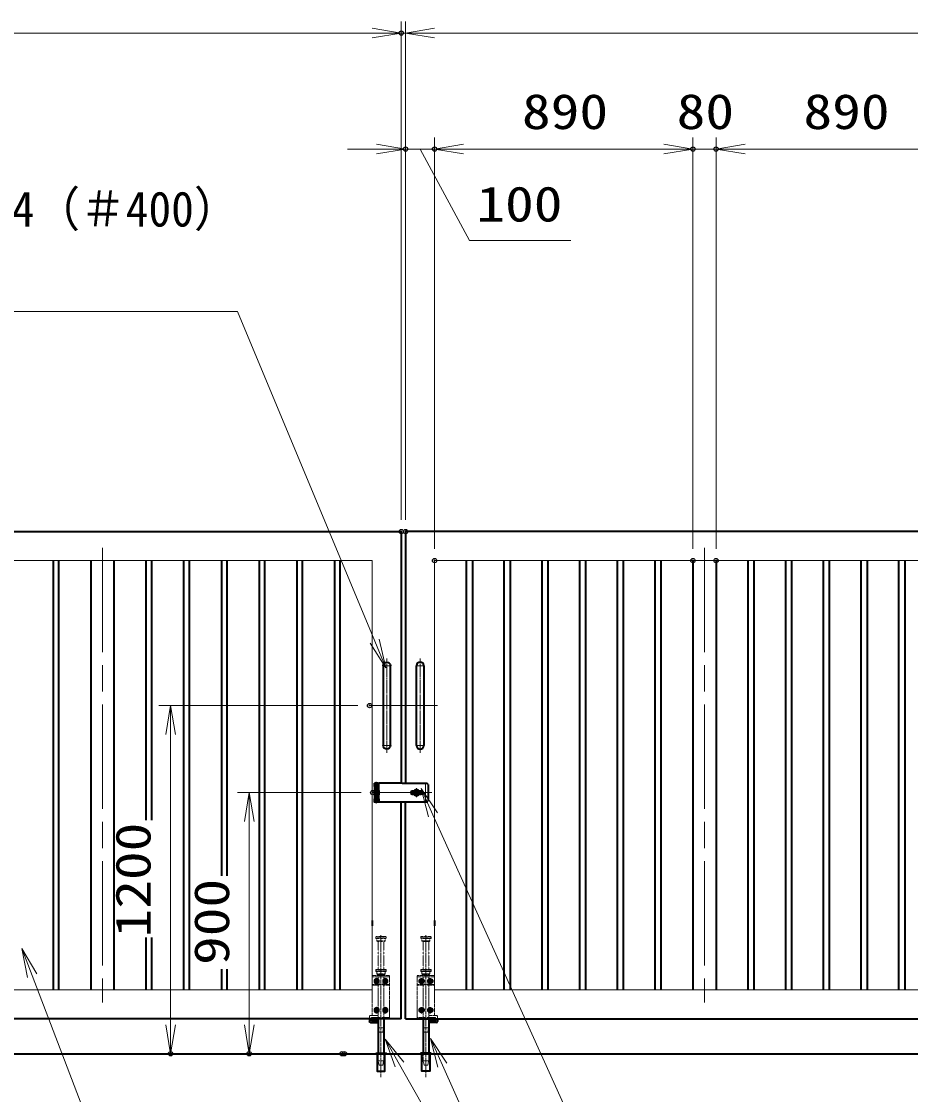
# Model space of a CAD drawing. Units: millimetres at full size. Extents: x -11880 to 11880, y -8400 to 8400.
# Drawn here: x -1586 to 1478, y -1038 to 2662 of the extents above; entities that cross this region are included whole.
import ezdxf
from ezdxf.enums import TextEntityAlignment as Align

# ---------------------------------------------------------------- set-up
doc = ezdxf.new("R2010")
doc.units = ezdxf.units.MM
doc.header["$LTSCALE"] = 30
doc.header["$PDMODE"] = 32
doc.header["$PDSIZE"] = 15
for name, pattern in [('DASHED', [7.5, 6, -1.5]), ('USER1', [18, 12, -1.5, 3, -1.5]), ('USER2', [9, 6, -0.75, 1.5, -0.75]), ('USER3', [1.125, 0.75, -0.125, 0.125, -0.125])]:
    doc.linetypes.add(name, pattern=pattern)
for name, color, linetype, lineweight in [('0-1_軸線', 200, 'USER1', 15), ('0-2_外形線', 7, 'Continuous', 35), ('0-3_細線', 2, 'Continuous', 35), ('0-4_寸法線', 4, 'Continuous', 18), ('0-5_0', 7, 'Continuous', 18), ('0-7_隠れ線', 140, 'DASHED', 18), ('0-9_01', 7, 'Continuous', 18), ('0-A_AM_0N', 7, 'Continuous', 50), ('0-B_AM_7N', 6, 'USER2', 18), ('0-C_想像線', 112, 'USER3', 15)]:
    doc.layers.add(name, color=color, linetype=linetype, lineweight=lineweight)
doc.layers.add('0-6_Defpoints', color=7, linetype='Continuous')
doc.styles.add('ＭＳ ゴシック', font='')
doc.styles.get('ＭＳ ゴシック').set_extended_font_data('MS Gothic')

# ---------------------------------------------------------------- blocks, each defined once
blk = doc.blocks.new('S31')
at = {"layer": '0-4_寸法線'}
for points in [[(5219861.4, 86222549.3), (5191383, 86222549.3), (5180078.5, 86252152.6), (5179008.3, 86254955.2)], [(5180545.6, 86252331), (5179008.3, 86254955.2), (5179611.4, 86251974.3)]]:
    blk.add_lwpolyline(points, dxfattribs=at)
at = {"layer": '0-4_寸法線', "color": 254, "style": 'ＭＳ ゴシック'}
for s, width, p in [('SUS304 HL', 1.15, (5195151, 86230249.9)), ('30x20x1.5t', 1.2, (5195151, 86223949.9))]:
    blk.add_text(s, height=3637, dxfattribs=dict(at, width=width)).set_placement(p, align=Align.BOTTOM_LEFT)
blk = doc.blocks.new('_Open')
at = {"layer": '0-5_0', "color": 4}
blk.add_line((-30, 5), (0, 0), dxfattribs=at)
blk.add_lwpolyline([(-30, -5), (0, 0), (-30, 0)], dxfattribs=at)
blk = doc.blocks.new('A$C130E4F3B')
at = {"layer": '0-1_軸線'}
for p, q in [((0, 4877.9), (0, -4877.9)), ((0, 4125), (-412.5, 4125)), ((0, 4125), (412.5, 4125)), ((0, -4125), (-412.5, -4125)), ((0, -4125), (412.5, -4125))]:
    blk.add_line(p, q, dxfattribs=at)
at = {"layer": '0-1_軸線', "linetype": 'USER2'}
blk.add_line((-1779.7, 0), (1779.7, 0), dxfattribs=at)
at = {"layer": '0-2_外形線'}
for p, q in [((-375, -4125), (-375, 4125)), ((375, 4125), (375, -4125))]:
    blk.add_line(p, q, dxfattribs=at)
for centre, start, end in [((0, 4125), 0, 180), ((0, -4125), 180, 0)]:
    blk.add_arc(centre, 375, start, end, dxfattribs=at)
blk = doc.blocks.new('U16')
at = {"layer": '0-A_AM_0N'}
blk.add_lwpolyline([(645, 3787.4), (450, 3674.8), (255, 3787.4), (255, 4012.6), (450, 4125.2), (645, 4012.6)], close=True, dxfattribs=at)
blk.add_circle((450, 3900), 195, dxfattribs=at)
blk.add_circle((450, 3900), 195, dxfattribs=at)
at = {"layer": '0-B_AM_7N'}
for p, q in [((697.7, 3900), (202.3, 3900)), ((450, 4147.7), (450, 3652.3))]:
    blk.add_line(p, q, dxfattribs=at)
blk = doc.blocks.new('U17')
at = {"layer": '0-A_AM_0N'}
blk.add_lwpolyline([(-255, 3787.4), (-450, 3674.8), (-645, 3787.4), (-645, 4012.6), (-450, 4125.2), (-255, 4012.6)], close=True, dxfattribs=at)
blk.add_circle((-450, 3900), 195, dxfattribs=at)
blk.add_circle((-450, 3900), 195, dxfattribs=at)
at = {"layer": '0-B_AM_7N'}
for p, q in [((-202.3, 3900), (-697.7, 3900)), ((-450, 4147.7), (-450, 3652.3))]:
    blk.add_line(p, q, dxfattribs=at)
blk = doc.blocks.new('U18')
at = {"layer": '0-A_AM_0N'}
blk.add_lwpolyline([(645, 787.4), (450, 674.8), (255, 787.4), (255, 1012.6), (450, 1125.2), (645, 1012.6)], close=True, dxfattribs=at)
blk.add_circle((450, 900), 195, dxfattribs=at)
blk.add_circle((450, 900), 195, dxfattribs=at)
at = {"layer": '0-B_AM_7N'}
for p, q in [((450, 1147.7), (450, 652.3)), ((697.7, 900), (202.3, 900))]:
    blk.add_line(p, q, dxfattribs=at)
blk = doc.blocks.new('U19')
at = {"layer": '0-A_AM_0N'}
blk.add_lwpolyline([(-255, 787.4), (-450, 674.8), (-645, 787.4), (-645, 1012.6), (-450, 1125.2), (-255, 1012.6)], close=True, dxfattribs=at)
blk.add_circle((-450, 900), 195, dxfattribs=at)
blk.add_circle((-450, 900), 195, dxfattribs=at)
at = {"layer": '0-B_AM_7N'}
for p, q in [((-450, 1147.7), (-450, 652.3)), ((-202.3, 900), (-697.7, 900))]:
    blk.add_line(p, q, dxfattribs=at)
blk = doc.blocks.new('A$C7BA44824')
at = {"layer": '0-1_軸線'}
blk.add_line((0, -6032.5), (0, 8659.7), dxfattribs=at)
at = {"layer": '0-2_外形線'}
for p, q in [((-285, 0), (-285, -3540)), ((285, 0), (285, -3540)), ((1185, 0), (1185, -270)), ((1095, -360), (285, -360))]:
    blk.add_line(p, q, dxfattribs=at)
for points in [[(975, 0), (975, -150), (285, -150)], [(408, -3600), (408, -5400), (-408, -5400), (-408, -3600)]]:
    blk.add_lwpolyline(points, dxfattribs=at)
blk.add_lwpolyline([(525, -3540), (-525, -3540), (-525, -3600), (525, -3600)], close=True, dxfattribs=at)
blk.add_arc((1095, -270), 90, 270, 0, dxfattribs=at)
at = {"layer": '0-7_隠れ線'}
for p, q in [((-900, 4500), (900, 4500)), ((-900, 0), (-900, 4500)), ((-495, 5100), (-525, 5070)), ((-525, 4920), (-525, 5070)), ((525, 5070), (-525, 5070)), ((-495, 4890), (-525, 4920)), ((-525, 4920), (525, 4920)), ((-495, 5100), (495, 5100)), ((495, 4890), (-495, 4890)), ((-420, 4650), (-420, 4890)), ((-420, 4650), (-360, 4590)), ((420, 4650), (-420, 4650)), ((360, 4590), (-360, 4590)), ((-285, 4500), (-285, 4590)), ((285, 4590), (285, 4500)), ((420, 4650), (360, 4590)), ((420, 4650), (420, 4890)), ((495, 5100), (525, 5070)), ((525, 4920), (495, 4890)), ((525, 4920), (525, 5070)), ((900, 4500), (900, 360)), ((900, 4350), (-900, 4350)), ((-900, 3570), (-232.9, 3570)), ((-900, 3480), (-211.7, 3480)), ((-285, 4350), (-285, 3570)), ((-285, 3480), (-285, 150)), ((-119.3, 3626.8), (-232.9, 3570)), ((-79, 3546.3), (-211.7, 3480)), ((-119.3, 3626.8), (-79, 3546.3)), ((119.3, 3626.8), (79, 3546.3)), ((79, 3546.3), (211.7, 3480)), ((232.9, 3570), (119.3, 3626.8)), ((211.7, 3480), (900, 3480)), ((900, 3570), (232.9, 3570)), ((285, 4350), (285, 4029.9)), ((285, 3770.1), (285, 3570)), ((285, 3480), (285, 150)), ((-120, 150), (-900, 150)), ((-120, 0), (-900, 0)), ((-120, 150), (-120, 0)), ((120, 0), (-120, 0)), ((900, 150), (120, 150)), ((120, 150), (120, 0)), ((900, 0), (120, 0)), ((285, 360), (1095, 360)), ((900, 150), (900, 0)), ((1185, 270), (1185, 0)), ((-180, -1380), (-285, -930)), ((285, -930), (-285, -930)), ((180, -1380), (285, -930)), ((180, -1380), (-180, -1380)), ((-378, -5400), (-378, -3600)), ((-375, -3600), (-375, -3540)), ((-285, -4350), (-285, -3540)), ((-180, -4800), (-285, -4350)), ((285, -4350), (-285, -4350)), ((180, -4800), (285, -4350)), ((285, -3540), (285, -4350)), ((375, -3600), (375, -3540)), ((378, -5400), (378, -3600)), ((180, -4800), (-180, -4800))]:
    blk.add_line(p, q, dxfattribs=at)
blk.add_lwpolyline([(285, 150), (975, 150), (975, 0)], dxfattribs=at)
blk.add_arc((1095, 270), 90, 0, 90, dxfattribs=at)
at = {"layer": '0-C_想像線'}
for p, q in [((-495, 8520), (-525, 8490)), ((-525, 8340), (-525, 8490)), ((525, 8490), (-525, 8490)), ((-495, 8310), (-525, 8340)), ((-525, 8340), (525, 8340)), ((-495, 8520), (495, 8520)), ((495, 8310), (-495, 8310)), ((-420, 8070), (-420, 8310)), ((-420, 8070), (-360, 8010)), ((420, 8070), (-420, 8070)), ((360, 8010), (-360, 8010)), ((-285, 5100), (-285, 8010)), ((285, 5100), (285, 8010)), ((420, 8070), (360, 8010)), ((420, 8070), (420, 8310)), ((495, 8520), (525, 8490)), ((525, 8340), (495, 8310)), ((525, 8340), (525, 8490))]:
    blk.add_line(p, q, dxfattribs=at)
at = {"layer": '0-A_AM_0N'}
for name in ['U17', 'U16', 'U19', 'U18']:
    blk.add_blockref(name, (0, 0), dxfattribs=at)
blk = doc.blocks.new('S41')
at = {"layer": '0-4_寸法線'}
for points in [[(5149731.2, 86320833.8), (5201307.2, 86320833.8), (5215498, 86286746.4), (5216651, 86283976.8)], [(5215036.4, 86286554.2), (5216651, 86283976.8), (5215959.6, 86286938.6)]]:
    blk.add_lwpolyline(points, dxfattribs=at)
at = {"layer": '0-4_寸法線', "color": 254, "style": 'ＭＳ ゴシック'}
for s, width, p in [('両取手 SUS304（＃400）', 0.95, (5149731.2, 86328534.4)), ('φ25-300L', 1.1, (5149126.4, 86322234.4))]:
    blk.add_text(s, height=3637, dxfattribs=dict(at, width=width)).set_placement(p, align=Align.BOTTOM_LEFT)
blk = doc.blocks.new('S42')
at = {"layer": '0-4_寸法線'}
for points in [[(5286678.1, 86206402.1), (5238759.7, 86206402.1), (5222486.8, 86242903.4), (5221265.2, 86245643.4)], [(5222943.4, 86243107), (5221265.2, 86245643.4), (5222030.1, 86242699.8)]]:
    blk.add_lwpolyline(points, dxfattribs=at)
at = {"layer": '0-4_寸法線', "color": 254, "style": 'ＭＳ ゴシック'}
for s, width, p in [('落し棒（建物側）', 0.75, (5242959.7, 86214102.6)), ('SUS304 φ19 電解研磨', 0.9, (5242527.7, 86207802.6))]:
    blk.add_text(s, height=3637, dxfattribs=dict(at, width=width)).set_placement(p, align=Align.BOTTOM_LEFT)
blk = doc.blocks.new('S43')
at = {"layer": '0-4_寸法線'}
for points in [[(5281007.6, 86223112.4), (5242132.4, 86223112.4), (5221517.1, 86268785.8), (5220282.9, 86271520.2)], [(5221972.8, 86268991.5), (5220282.9, 86271520.2), (5221061.4, 86268580.1)]]:
    blk.add_lwpolyline(points, dxfattribs=at)
at = {"layer": '0-4_寸法線', "color": 254, "style": 'ＭＳ ゴシック', "width": 0.75}
blk.add_text('打掛金具（道路側）', height=3637, dxfattribs=at).set_placement((5246332.4, 86230964.1), align=Align.BOTTOM_LEFT)
at = {"layer": '0-4_寸法線', "color": 254, "style": 'ＭＳ ゴシック'}
blk.add_text('SUS304（＃400）', height=3637, dxfattribs=at).set_placement((5245900.4, 86224512.9), align=Align.BOTTOM_LEFT)
blk = doc.blocks.new('S44')
at = {"layer": '0-4_寸法線'}
for points in [[(5242539.7, 86206402.1), (5238759.7, 86206402.1), (5218057.9, 86242958.5), (5216579.6, 86245569)], [(5218493, 86243204.9), (5216579.6, 86245569), (5217622.8, 86242712.1)]]:
    blk.add_lwpolyline(points, dxfattribs=at)

msp = doc.modelspace()

# ---------------------------------------------------------------- linework, layer by layer
at = {"layer": '0-1_軸線'}
for p, q in [((-1306.96, 847.18), (-1306.96, -720.82)), ((768.04, 847.18), (768.04, -720.82)), ((-363.46, 40.56), (-363.46, -34.2)), ((-171.78, 3.18), (-375.28, 3.18)), ((-224.46, -12.14), (-224.46, 18.49))]:
    msp.add_line(p, q, dxfattribs=at)
at = {"layer": '0-2_外形線'}
for p, q in [((-1476.96, 803.18), (-1476.96, -676.82)), ((-1456.96, -676.82), (-1456.96, 803.18)), ((-1346.96, 803.18), (-1346.96, -676.82)), ((-1266.96, 803.18), (-1266.96, -676.82)), ((-1156.96, 803.18), (-1156.96, -91.94)), ((-1136.96, -91.94), (-1136.96, 803.18)), ((-1026.96, 803.18), (-1026.96, -676.82)), ((-1006.96, -676.82), (-1006.96, 803.18)), ((-896.96, 803.18), (-896.96, -283.35)), ((-876.96, -283.35), (-876.96, 803.18)), ((-766.96, 803.18), (-766.96, -676.82)), ((-746.96, -676.82), (-746.96, 803.18)), ((-636.96, 803.18), (-636.96, -676.82)), ((-616.96, -676.82), (-616.96, 803.18)), ((-506.96, 803.18), (-506.96, -676.82)), ((-486.96, -676.82), (-486.96, 803.18)), ((-51.96, -676.82), (-51.96, 803.18)), ((-31.96, 803.18), (-31.96, -676.82)), ((78.04, -676.82), (78.04, 803.18)), ((98.04, 803.18), (98.04, -676.82)), ((208.04, -676.82), (208.04, 803.18)), ((228.04, 803.18), (228.04, -676.82)), ((338.04, -676.82), (338.04, 803.18)), ((358.04, 803.18), (358.04, -676.82)), ((468.04, -676.82), (468.04, 803.18)), ((488.04, 803.18), (488.04, -676.82)), ((598.04, -676.82), (598.04, 803.18)), ((618.04, 803.18), (618.04, -676.82)), ((728.04, 803.18), (728.04, -676.82)), ((808.04, 803.18), (808.04, -676.82)), ((918.04, -676.82), (918.04, 803.18)), ((938.04, 803.18), (938.04, -676.82)), ((1048.04, -676.82), (1048.04, 803.18)), ((1068.04, 803.18), (1068.04, -676.82)), ((1178.04, -676.82), (1178.04, 803.18)), ((1198.04, 803.18), (1198.04, -676.82)), ((1308.04, -676.82), (1308.04, 803.18)), ((1328.04, 803.18), (1328.04, -676.82)), ((1438.04, -676.82), (1438.04, 803.18)), ((1458.04, 803.18), (1458.04, -676.82)), ((-274.1, 35.68), (-354.46, 35.68)), ((-274.1, 35.68), (-188.46, 35.68)), ((-273.1, 35.68), (-268.1, 35.68)), ((-233.12, 8.18), (-239.46, 8.18)), ((-238.46, 5.68), (-236.71, 5.68)), ((-238.46, 0.68), (-238.46, 5.68)), ((-238.46, 0.68), (-236.71, 0.68)), ((-236.71, 5.68), (-210.46, 5.68)), ((-210.46, 0.68), (-236.71, 0.68)), ((-209.46, 8.18), (-215.8, 8.18)), ((-210.46, 0.68), (-210.46, 5.68)), ((-184.46, 31.68), (-188.46, 35.68)), ((-184.46, 31.68), (-184.46, -25.32)), ((-357.46, -4.32), (-357.46, -10.07)), ((-188.46, -29.32), (-354.46, -29.32)), ((-276.96, -776.82), (-276.96, -29.32)), ((-261.96, -776.82), (-261.96, -29.32)), ((-239.46, -1.82), (-233.12, -1.82)), ((-215.8, -1.82), (-209.46, -1.82)), ((-188.46, -29.32), (-184.46, -25.32)), ((-376.96, -437.32), (-376.96, -456.32)), ((-161.96, -437.32), (-161.96, -456.32)), ((-1156.96, -496.51), (-1156.96, -676.82)), ((-1136.96, -676.82), (-1136.96, -496.51)), ((-896.96, -605.26), (-896.96, -676.82)), ((-876.96, -676.82), (-876.96, -605.26)), ((-276.96, -776.82), (-4276.96, -776.82)), ((-261.96, -776.82), (3738.04, -776.82)), ((-5021.96, -896.82), (4468.04, -896.82))]:
    msp.add_line(p, q, dxfattribs=at)
for points in [[(-4276.96, 903.18), (-276.96, 903.18), (-276.96, 35.68)], [(3738.04, 903.18), (-261.96, 903.18), (-261.96, 35.68)]]:
    msp.add_lwpolyline(points, dxfattribs=at)
for centre, radius, start, end in [((-239.46, 3.18), 5, 90, 270), ((-224.46, 3.18), 10, 30, 150), ((-209.46, 3.18), 5, 270, 90), ((-224.46, 3.18), 10, 210, 330)]:
    msp.add_arc(centre, radius, start, end, dxfattribs=at)
at = {"layer": '0-3_細線'}
for p, q in [((-357.46, 35.68), (-369.46, 35.68)), ((-369.46, 24.18), (-354.46, 24.18)), ((-369.46, 24.18), (-369.46, 10.68)), ((-369.46, 10.68), (-354.46, 10.68)), ((-369.46, -3.82), (-369.46, 10.18)), ((-369.46, 10.18), (-354.46, 10.18)), ((-357.46, 24.68), (-357.46, 35.68)), ((-357.46, 35.68), (-354.46, 35.68)), ((-357.46, 24.18), (-357.46, 10.68)), ((-357.46, -3.82), (-357.46, 10.18)), ((-354.46, 24.18), (-354.46, 35.68)), ((-354.46, 10.18), (-354.46, 24.68)), ((-354.46, 10.68), (-354.46, -4.32)), ((-354.46, -3.82), (-369.46, -3.82)), ((-354.46, -4.32), (-369.46, -4.32)), ((-369.46, -4.32), (-369.46, -17.82)), ((-369.46, -17.82), (-354.46, -17.82)), ((-369.46, -18.32), (-354.46, -18.32)), ((-354.46, -29.32), (-363.46, -29.32)), ((-357.46, -10.07), (-357.46, -17.82)), ((-357.46, -29.32), (-357.46, -18.32)), ((-354.46, -18.32), (-354.46, -3.82)), ((-354.46, -17.82), (-354.46, -29.32))]:
    msp.add_line(p, q, dxfattribs=at)
for points in [[(-354.46, 24.68), (-369.46, 24.68), (-369.46, 35.68)], [(-363.46, -29.32), (-369.46, -29.32), (-369.46, -18.32)]]:
    msp.add_lwpolyline(points, dxfattribs=at)
at = {"layer": '0-4_寸法線'}
for p, q in [((-276.96, 943.18), (-276.96, 2661.74)), ((-276.96, 943.18), (-276.96, 2661.74)), ((-261.96, 943.18), (-261.96, 2661.74)), ((-261.96, 943.18), (-261.96, 2661.74)), ((-276.96, 2621.74), (-4276.96, 2621.74)), ((-376.96, 2621.74), (-476.96, 2621.74)), ((-261.96, 2621.74), (-276.96, 2621.74)), ((-261.96, 2621.74), (3738.04, 2621.74)), ((-161.96, 2621.74), (-61.96, 2621.74)), ((-261.96, 943.18), (-261.96, 2261.74)), ((-161.96, 843.18), (-161.96, 2261.74)), ((-161.96, 843.18), (-161.96, 2261.74)), ((728.04, 843.18), (728.04, 2261.74)), ((728.04, 843.18), (728.04, 2261.74)), ((808.04, 843.18), (808.04, 2261.74)), ((808.04, 843.18), (808.04, 2261.74)), ((-361.96, 2221.74), (-461.96, 2221.74)), ((-161.96, 2221.74), (-261.96, 2221.74)), ((728.04, 2221.74), (-161.96, 2221.74)), ((-61.96, 2221.74), (38.04, 2221.74)), ((628.04, 2221.74), (528.04, 2221.74)), ((808.04, 2221.74), (728.04, 2221.74)), ((1698.04, 2221.74), (808.04, 2221.74)), ((908.04, 2221.74), (1008.04, 2221.74)), ((-426.28, 303.18), (-1111.95, 303.18)), ((-1071.95, 303.18), (-1071.95, -896.82)), ((-415.28, 3.18), (-841.1, 3.18)), ((-801.1, 3.18), (-801.1, -896.82)), ((-520.69, -896.82), (-1111.95, -896.82)), ((-512.87, -896.82), (-841.1, -896.82))]:
    msp.add_line(p, q, dxfattribs=at)
msp.add_lwpolyline([(-211.96, 2221.74), (-41.47, 1907.02), (307.33, 1907.02)], dxfattribs=at)
at = {"layer": '0-5_0'}
for p, q in [((-376.96, 803.18), (-4176.96, 803.18)), ((-376.96, -437.32), (-376.96, 803.18)), ((-161.96, -437.32), (-161.96, 803.18)), ((-161.96, 803.18), (3638.04, 803.18))]:
    msp.add_line(p, q, dxfattribs=at)
for points in [[(-4176.96, 803.18), (-4176.96, -676.82), (-376.96, -676.82), (-376.96, -456.32)], [(3638.04, 803.18), (3638.04, -676.82), (-161.96, -676.82), (-161.96, -456.32)]]:
    msp.add_lwpolyline(points, dxfattribs=at)
at = {"layer": '0-6_Defpoints'}
for p in [(-276.96, 2621.74), (-261.96, 2221.74), (-161.96, 2221.74), (728.04, 2221.74), (808.04, 2221.74), (-276.96, 903.18), (-261.96, 903.18), (-161.96, 803.18), (728.04, 803.18), (808.04, 803.18), (-386.28, 303.18), (-375.28, 3.18), (-1071.95, -896.82), (-801.1, -896.82), (-480.69, -896.82), (-472.87, -896.82)]:
    msp.add_point(p, dxfattribs=at)
at = {"layer": '0-7_隠れ線'}
for p, q in [((-366.46, 24.68), (-366.46, 35.68)), ((-366.46, 10.68), (-366.46, 24.18)), ((-366.46, -3.82), (-366.46, 10.18)), ((-360.46, 35.68), (-360.46, 24.68)), ((-360.46, 10.68), (-360.46, 24.18)), ((-360.46, 10.18), (-360.46, -3.82)), ((-366.46, -17.82), (-366.46, -4.32)), ((-366.46, -29.32), (-366.46, -18.32)), ((-360.46, -17.82), (-360.46, -4.32)), ((-360.46, -18.32), (-360.46, -29.32))]:
    msp.add_line(p, q, dxfattribs=at)
at = {"layer": '0-7_隠れ線', "linetype": 'Continuous'}
for start, end in [(24.62432, 155.37568), (204.62432, 335.37568)]:
    msp.add_arc((-224.46, 3.18), 6, start, end, dxfattribs=at)
at = {"layer": '0-9_01', "color": 4}
msp.add_line((-192.96, 33.99), (-192.96, -27.18), dxfattribs=at)

# ---------------------------------------------------------------- block references
at = {"layer": '0-2_外形線', "yscale": 0.03333333}
for name, p, xscale in [('A$C130E4F3B', (-326.96, 303.18), -0.03333333), ('A$C130E4F3B', (-211.96, 303.18), 0.03333333), ('A$C7BA44824', (-346.96, -776.82), -0.03333333), ('A$C7BA44824', (-191.96, -776.82), 0.03333333)]:
    msp.add_blockref(name, p, dxfattribs=dict(at, xscale=xscale))
at = {"layer": '0-4_寸法線'}
for name, p, xscale, yscale in [('_Open', (-276.96, 2621.74), 3.333333, 3.333333), ('_Open', (-276.96, 2621.74), 3.333333, 3.333333), ('_Open', (-261.96, 2221.74), 3.333333, 3.333333), ('_Open', (728.04, 2221.74), 3.333333, 3.333333), ('_Open', (728.04, 2221.74), 3.333333, 3.333333), ('S41', (-174218.27, -2875699.17), 0.03333333, 0.03333333), ('S43', (-174218.27, -2875699.17), 0.03333333, 0.03333333), ('S31', (-174218.27, -2875699.17), 0.03333333, 0.03333333), ('S44', (-174218.27, -2875699.17), 0.03333333, 0.03333333), ('S42', (-174218.27, -2875699.17), 0.03333333, 0.03333333)]:
    msp.add_blockref(name, p, dxfattribs=dict(at, xscale=xscale, yscale=yscale))
at = {"layer": '0-4_寸法線', "xscale": 3.333333, "yscale": 3.333333}
for p, rotation in [((-261.96, 2621.74), 180), ((-261.96, 2621.74), 180), ((-161.96, 2221.74), 180), ((-161.96, 2221.74), 180), ((808.04, 2221.74), 180), ((808.04, 2221.74), 180), ((-1071.95, 303.18), 90), ((-801.1, 3.18), 90), ((-1071.95, -896.82), 270), ((-801.1, -896.82), 270)]:
    msp.add_blockref('_Open', p, dxfattribs=dict(at, rotation=rotation))

# ---------------------------------------------------------------- texts
at = {"layer": '0-4_寸法線', "color": 254, "style": 'ＭＳ ゴシック', "width": 1.2}
for s, p in [('890', (139.04, 2254.42)), ('80', (672.04, 2254.42)), ('890', (1109.04, 2254.42)), ('100', (-18.27, 1935.71))]:
    msp.add_text(s, height=121.2, dxfattribs=at).set_placement(p, align=Align.BOTTOM_LEFT)
for s, p in [('1200', (-1104.64, -496.02)), ('900', (-833.78, -590.82))]:
    msp.add_text(s, height=121.2, rotation=90, dxfattribs=at).set_placement(p, align=Align.BOTTOM_LEFT)

doc.saveas('drawing.dxf')
